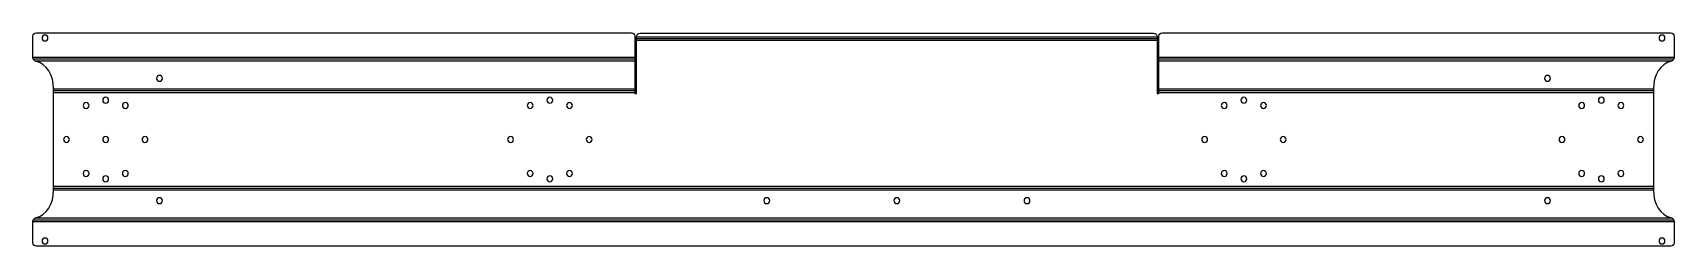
# Model space of a CAD drawing. Header units: millimetres. Extents: x -2 to 944, y 0 to 123.
import ezdxf

# ---------------------------------------------------------------- set-up
doc = ezdxf.new("R2010")
doc.units = ezdxf.units.MM

msp = doc.modelspace()

# ---------------------------------------------------------------- linework, layer by layer
at = {"layer": 'BEND'}
for p, q in [((646, 119.65), (346, 119.65)), ((345, 107.92), (-1.73, 107.92)), ((943.73, 107.92), (647, 107.92)), ((345, 89.65), (10, 89.65)), ((932, 89.65), (647, 89.65)), ((10, 33.39), (932, 33.39)), ((-1.73, 15.13), (943.73, 15.13))]:
    msp.add_line(p, q, dxfattribs=at)
at = {"layer": 'BEND_EXTENT'}
for p, q in [((346, 120.79), (646, 120.79)), ((646, 118.52), (346, 118.52)), ((-2, 109.05), (345, 109.05)), ((345, 106.79), (-0.62, 106.79)), ((647, 109.05), (944, 109.05)), ((942.62, 106.79), (647, 106.79)), ((10, 90.79, 0), (345, 90.79)), ((345, 88.52), (10, 88.52)), ((647, 90.79), (932, 90.79, 0)), ((932, 88.52), (647, 88.52)), ((10, 34.52), (932, 34.52)), ((932, 32.26, 0), (10, 32.26, 0)), ((944, 14), (-2, 14)), ((-0.62, 16.26), (942.62, 16.26))]:
    msp.add_line(p, q, dxfattribs=at)
at = {"layer": 'INTERIOR_PROFILES', "extrusion": (0, 0, -1)}
for centre in [(-5, 120.05), (-937, 120.05), (-71, 96.79), (-871, 96.79), (-40, 84.15), (-296, 84.15), (-696, 84.15), (-902, 84.15), (-28.69, 81.12), (-51.31, 81.12), (-284.69, 81.12), (-307.31, 81.12), (-684.69, 81.12), (-707.31, 81.12), (-890.69, 81.12), (-913.31, 81.12), (-17.37, 61.52), (-40, 61.52), (-62.63, 61.52), (-273.37, 61.52), (-318.63, 61.52), (-673.37, 61.52), (-718.63, 61.52), (-879.37, 61.52), (-924.63, 61.52), (-28.69, 41.93), (-40, 38.9), (-51.31, 41.93), (-284.69, 41.93), (-296, 38.9), (-307.31, 41.93), (-684.69, 41.93), (-696, 38.9), (-707.31, 41.93), (-890.69, 41.93), (-902, 38.9), (-913.31, 41.93), (-71, 26.26), (-421, 26.26), (-496, 26.26), (-571, 26.26), (-871, 26.26), (-5, 3), (-937, 3)]:
    msp.add_circle(centre, 1.7, dxfattribs=at)
at = {"layer": 'OUTER_PROFILES'}
for p, q in [((0, 123.05), (343, 123.05)), ((649, 123.05), (942, 123.05)), ((-2, 109.05), (-2, 121.05)), ((345, 121.05), (345, 88.02)), ((346, 88.02), (346, 120.79)), ((348, 122.79), (644, 122.79)), ((646, 120.79), (646, 88.02)), ((647, 88.02), (647, 121.05)), ((944, 121.05), (944, 109.05)), ((10, 88.52), (10, 90.79)), ((10, 34.52), (10, 88.52)), ((345, 88.02), (346, 88.02)), ((646, 88.02), (647, 88.02)), ((932, 90.79), (932, 88.52)), ((932, 88.52), (932, 34.52)), ((10, 32.26), (10, 34.52)), ((932, 34.52), (932, 32.26)), ((-2, 2), (-2, 14)), ((944, 14), (944, 2)), ((942, 0), (0, 0))]:
    msp.add_line(p, q, dxfattribs=at)
at = {"layer": 'OUTER_PROFILES', "extrusion": (0, 0, -1)}
for centre, radius, start, end in [((0, 121.05), 2, 0, 90), ((-343, 121.05), 2, 90, 180), ((-649, 121.05), 2, 0, 90), ((-942, 121.05), 2, 90, 180), ((-348, 120.79), 2, 0, 90), ((-644, 120.79), 2, 90, 180), ((-0.54, 109.05), 2.54, 282.62671, 297.26456), ((-941.46, 109.05), 2.54, 242.73544, 257.37329), ((-0.54, 14), 2.54, 62.73544, 77.37329), ((-941.46, 14), 2.54, 102.62671, 117.26456), ((0, 2), 2, 270, 360), ((-942, 2), 2, 180, 270)]:
    msp.add_arc(centre, radius, start, end, dxfattribs=at)
at = {"layer": 'OUTER_PROFILES'}
for centre, major_axis, start_param, end_param in [((-2, 90.79), (0, 16), 4.712389, 6.116728), ((944, 90.79), (0, 16), 0.166457, 1.570796), ((-2, 32.26), (0, -16), 0.166457, 1.570796), ((944, 32.26), (0, -16), 4.712389, 6.116728)]:
    msp.add_ellipse(centre, major_axis=major_axis, ratio=0.75, start_param=start_param, end_param=end_param, dxfattribs=at)
for points in [[(-0.62, 106.79), (-1.45, 107.21), (-2, 108.12), (-2, 109.05)], [(944, 109.05), (944, 108.12), (943.45, 107.21), (942.62, 106.79)], [(-2, 14), (-2, 14.93), (-1.45, 15.84), (-0.62, 16.26)], [(942.62, 16.26), (943.45, 15.84), (944, 14.93), (944, 14)]]:
    msp.add_open_spline(points, degree=3, dxfattribs=at)

doc.saveas('drawing.dxf')
